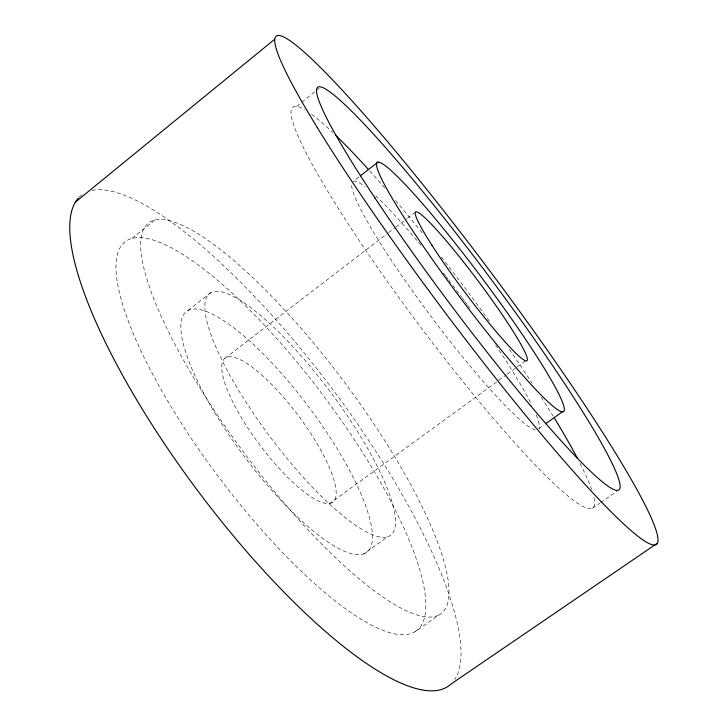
<?xml version="1.0" encoding="UTF-8"?>
<svg xmlns="http://www.w3.org/2000/svg" width="727" height="727" viewBox="0 0 727 727"><rect width="100%" height="100%" fill="white"/><g stroke="black" fill="none" stroke-linecap="round" stroke-linejoin="round"><path stroke-width="0.55" stroke-dasharray="3.63 2.73" d="M132.023 238.411L154.951 220.017M296.589 106.396L300.923 102.916M301.796 102.225L315.682 91.075M316.554 90.384L319.153 88.294M188.011 310.493L211.066 292.481M358.702 177.134L353.467 181.223A154.887 18.048 53.2 0 1 365.072 186.712M225.061 358.193L387.745 233.294M388.645 232.604L394.943 227.769M395.842 227.078L406.629 218.8M407.52 218.109L415.617 211.902M329.84 503.42A89.903 24.209 53.2 0 0 276.124 389.081A89.903 24.209 53.2 0 0 230.85 397.969A89.903 24.209 53.2 0 0 329.84 503.42L506.401 374.814M507.31 374.151L516.461 367.489M517.379 366.817L525.612 360.819M363.645 553.965A150.416 40.657 53.2 0 0 267.854 358.656A150.416 40.657 53.2 0 0 198.435 383.002A150.416 40.657 53.2 0 0 363.645 553.965L387.755 536.717A151.043 37.595 53.2 0 0 288.937 342.481A151.043 37.595 53.2 0 0 223.78 363.682A151.043 37.595 53.2 0 0 387.755 536.717M538.571 428.821L544.05 424.904M415.453 631.436A242.991 66.311 53.2 0 0 246.835 307.139A242.991 66.311 53.2 0 0 150.398 369.943A242.991 66.311 53.2 0 0 415.453 631.436L440.099 614.297A244.008 61.322 53.2 0 0 266.854 291.354A244.008 61.322 53.2 0 0 177.506 349.205A244.008 61.322 53.2 0 0 440.099 614.297M592.46 508.291L599.684 503.266M600.584 502.639L616.823 491.334M593.968 497.613A250.352 29.471 53.2 0 1 417.689 323.179A250.352 29.471 53.2 0 1 304.558 109.613M311.519 114.23A250.352 29.471 53.2 0 1 332.784 132.496M369.716 170.9A250.352 29.471 53.2 0 1 385.292 188.547M395.533 200.534A250.352 29.471 53.2 0 1 422.632 233.403M441.371 257.085A250.352 29.471 53.2 0 1 489.607 321.534M509.3 349.414A250.352 29.471 53.2 0 1 532.082 383.111M541.242 397.206A250.352 29.471 53.2 0 1 553.165 416.18M580.046 463.381A250.352 29.471 53.2 0 1 591.596 489.362M79.007 197.353A306.485 84.405 53.2 0 1 82.478 194.382M92.02 190.392A306.485 84.405 53.2 0 1 335.61 393.28A306.485 84.405 53.2 0 1 454.757 679.481M535.29 429.957A154.887 18.048 53.2 0 1 430.593 315.863A154.887 18.048 53.2 0 1 351.623 184.076M375.623 195.781A154.887 18.048 53.2 0 1 420.788 245.099M443.306 273.061A154.887 18.048 53.2 0 1 445.378 275.724M446.069 276.614A154.887 18.048 53.2 0 1 448.132 279.286M448.823 280.177A154.887 18.048 53.2 0 1 461.727 297.234M462.408 298.143A154.887 18.048 53.2 0 1 464.435 300.887M465.107 301.796A154.887 18.048 53.2 0 1 467.134 304.54M467.797 305.458A154.887 18.048 53.2 0 1 469.796 308.193M495.56 344.943A154.887 18.048 53.2 0 1 531.991 405.502M536.199 414.826A154.887 18.048 53.2 0 1 539.061 428.467"/><path stroke-width="1.09" d="M75.408 202.088L274.679 39.258M360.447 175.77L377.904 162.13M545.877 423.596L562.316 411.836A155.542 14.595 53.2 0 0 441.098 225.733A155.542 14.595 53.2 0 0 407.847 223.343A155.542 14.595 53.2 0 0 562.316 411.836M657.026 543.433L450.749 684.234A306.485 84.405 53.2 0 1 205.777 501.376A306.485 84.405 53.2 0 1 78.216 198.207M335.174 134.786A250.352 29.471 53.2 0 1 368.271 169.3M554.383 418.161A250.352 29.471 53.2 0 1 577.438 458.337M317.335 127.652A317.345 30.37 53.2 0 0 645.103 541.324A317.345 30.37 53.2 0 0 436.245 201.324A317.345 30.37 53.2 0 0 317.335 127.652M375.068 198.144A251.433 23.837 53.2 0 0 618.632 490.08A251.433 23.837 53.2 0 0 411.155 177.47A251.433 23.837 53.2 0 0 375.068 198.144M432.047 245.417A92.938 8.688 53.2 0 0 525.612 360.819A92.938 8.688 53.2 0 0 456.165 252.751A92.938 8.688 53.2 0 0 432.047 245.417"/></g></svg>
